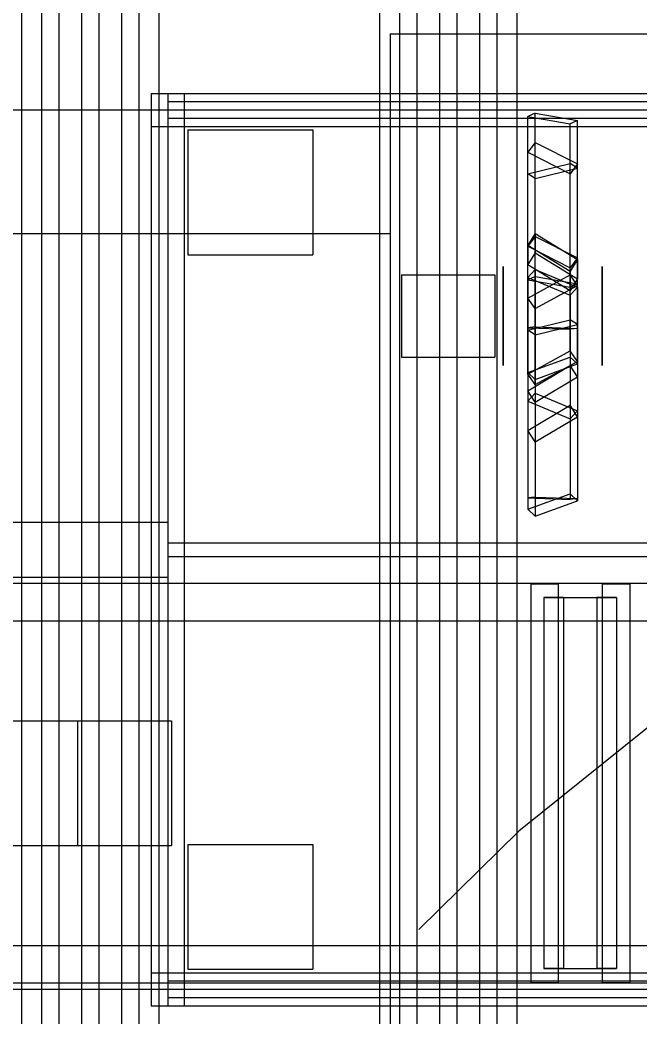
# Model space of a CAD drawing. Header units: millimetres. Extents: x -1355 to 669, y -1138 to 733.
# Drawn here: x -438.81 to -414.01, y -386.41 to -346.5 of the extents above; entities that cross this region are included whole.
import ezdxf

# ---------------------------------------------------------------- set-up
doc = ezdxf.new("R2010")
doc.units = ezdxf.units.MM
doc.layers.add('HIDDEN', color=8, linetype='Continuous')

msp = doc.modelspace()

# ---------------------------------------------------------------- linework, layer by layer
at = {"layer": 'HIDDEN'}
for points in [[(-424.43, -310.448), (-424.43, -391.948)], [(-424.43, -310.448), (-424.43, -391.948)], [(-418.93, -310.448), (-418.93, -391.948)], [(-418.93, -310.448), (-418.93, -391.948)], [(-423.63, -310.948), (-423.63, -391.448)], [(-423.63, -310.948), (-423.63, -391.448)], [(-422.93, -310.948), (-422.93, -391.448)], [(-422.93, -310.948), (-422.93, -391.448)], [(-422.03, -310.948), (-422.03, -391.448)], [(-422.03, -310.948), (-422.03, -391.448)], [(-421.33, -310.948), (-421.33, -391.448)], [(-421.33, -310.948), (-421.33, -391.448)], [(-420.43, -310.948), (-420.43, -391.448)], [(-420.43, -310.948), (-420.43, -391.448)], [(-419.73, -310.948), (-419.73, -391.448)], [(-419.73, -310.948), (-419.73, -391.448)], [(-438.75, -316.448), (-438.75, -405.798)], [(-438.75, -316.448), (-438.75, -405.798)], [(-433.25, -316.448), (-433.25, -405.798)], [(-433.25, -316.448), (-433.25, -405.798)], [(-437.95, -316.948), (-437.95, -405.298)], [(-437.95, -316.948), (-437.95, -405.298)], [(-437.25, -316.948), (-437.25, -405.298)], [(-437.25, -316.948), (-437.25, -405.298)], [(-436.35, -316.948), (-436.35, -405.298)], [(-436.35, -316.948), (-436.35, -405.298)], [(-435.65, -316.948), (-435.65, -405.298)], [(-435.65, -316.948), (-435.65, -405.298)], [(-434.75, -316.948), (-434.75, -405.298)], [(-434.75, -316.948), (-434.75, -405.298)], [(-434.05, -316.948), (-434.05, -405.298)], [(-434.05, -316.948), (-434.05, -405.298)], [(-424, -347.048), (-360, -347.048)], [(-424, -347.048), (-360, -347.048)], [(-424, -347.048), (-424, -407.048)], [(-424, -347.048), (-424, -407.048)], [(-433.56, -349.438), (-432.24, -349.438)], [(-433.56, -349.438), (-432.24, -349.438)], [(-433.56, -349.438), (-433.56, -350.758)], [(-433.56, -349.438), (-433.56, -350.758)], [(-432.9, -349.438), (-306.4, -349.438)], [(-432.9, -349.438), (-306.4, -349.438)], [(-432.9, -349.438), (-432.9, -350.758)], [(-432.9, -349.438), (-432.9, -350.758)], [(-432.9, -349.438), (-306.4, -349.438)], [(-432.9, -349.438), (-306.4, -349.438)], [(-432.9, -349.438), (-432.9, -350.758)], [(-432.9, -349.438), (-432.9, -350.758)], [(-432.24, -349.438), (-432.24, -350.758)], [(-432.24, -349.438), (-432.24, -350.758)], [(-432.9, -349.768), (-306.4, -349.768)], [(-432.9, -349.768), (-306.4, -349.768)], [(-432.9, -349.768), (-432.9, -350.428)], [(-432.9, -349.768), (-432.9, -350.428)], [(-443.9, -350.098), (-432.9, -350.098)], [(-443.9, -350.098), (-432.9, -350.098)], [(-433.56, -350.098), (-432.24, -350.098)], [(-433.56, -350.098), (-432.24, -350.098)], [(-433.56, -350.098), (-433.56, -385.298)], [(-433.56, -350.098), (-433.56, -385.298)], [(-433.56, -350.098), (-432.24, -350.098)], [(-433.56, -350.098), (-432.24, -350.098)], [(-433.56, -350.098), (-433.56, -385.298)], [(-433.56, -350.098), (-433.56, -385.298)], [(-432.9, -350.098), (-306.4, -350.098)], [(-432.9, -350.098), (-306.4, -350.098)], [(-432.9, -350.098), (-432.9, -385.298)], [(-432.9, -350.098), (-432.9, -385.298)], [(-432.9, -350.098), (-306.4, -350.098)], [(-432.9, -350.098), (-306.4, -350.098)], [(-432.9, -350.098), (-432.9, -385.298)], [(-432.9, -350.098), (-432.9, -385.298)], [(-432.9, -350.098), (-432.9, -366.598)], [(-432.9, -350.098), (-432.9, -366.598)], [(-432.9, -350.428), (-306.4, -350.428)], [(-432.9, -350.428), (-306.4, -350.428)], [(-432.24, -350.098), (-432.24, -385.298)], [(-432.24, -350.098), (-432.24, -385.298)], [(-432.24, -350.098), (-432.24, -385.298)], [(-432.24, -350.098), (-432.24, -385.298)], [(-418.2, -350.225), (-418.488, -350.358)], [(-418.488, -350.358), (-416.8, -350.653)], [(-418.488, -356.897), (-418.488, -350.358)], [(-418.2, -350.225), (-416.512, -350.519)], [(-418.2, -356.764), (-418.2, -350.225)], [(-433.56, -350.758), (-432.24, -350.758)], [(-433.56, -350.758), (-432.24, -350.758)], [(-432.9, -350.758), (-306.4, -350.758)], [(-432.9, -350.758), (-306.4, -350.758)], [(-432.9, -350.758), (-306.4, -350.758)], [(-432.9, -350.758), (-306.4, -350.758)], [(-416.512, -350.519), (-416.8, -350.653)], [(-416.8, -357.191), (-416.8, -350.653)], [(-416.512, -357.058), (-416.512, -350.519)], [(-432.1, -350.898), (-427.1, -350.898)], [(-432.1, -350.898), (-427.1, -350.898)], [(-432.1, -350.898), (-432.1, -355.898)], [(-432.1, -350.898), (-432.1, -355.898)], [(-427.1, -350.898), (-427.1, -355.898)], [(-427.1, -350.898), (-427.1, -355.898)], [(-418.2, -351.401), (-418.488, -351.792)], [(-418.2, -351.401), (-416.512, -352.264)], [(-418.2, -355.163), (-418.2, -351.401)], [(-418.488, -351.792), (-416.8, -352.655)], [(-418.488, -355.554), (-418.488, -351.792)], [(-418.488, -352.663), (-416.8, -352.251)], [(-416.512, -352.438), (-416.8, -352.251)], [(-416.8, -358.506), (-416.8, -352.251)], [(-416.512, -352.264), (-416.8, -352.655)], [(-416.512, -356.027), (-416.512, -352.264)], [(-418.2, -352.85), (-418.488, -352.663)], [(-418.488, -358.919), (-418.488, -352.663)], [(-418.2, -352.85), (-416.512, -352.438)], [(-416.8, -356.418), (-416.8, -352.655)], [(-416.512, -358.693), (-416.512, -352.438)], [(-418.2, -359.105), (-418.2, -352.85)], [(-448, -355.048), (-424, -355.048)], [(-448, -355.048), (-424, -355.048)], [(-424, -355.048), (-424, -399.048)], [(-424, -355.048), (-424, -399.048)], [(-418.2, -355.053), (-418.488, -355.519)], [(-418.2, -355.163), (-418.488, -355.554)], [(-418.2, -355.053), (-416.512, -356.082)], [(-418.2, -355.053), (-418.2, -355.827)], [(-418.2, -355.163), (-416.512, -356.027)], [(-418.488, -355.519), (-416.8, -356.548)], [(-418.488, -355.519), (-418.488, -356.293)], [(-418.488, -355.554), (-416.8, -356.418)], [(-432.1, -355.898), (-427.1, -355.898)], [(-432.1, -355.898), (-427.1, -355.898)], [(-418.2, -355.827), (-418.488, -356.293)], [(-418.2, -355.827), (-416.512, -356.856)], [(-416.512, -356.027), (-416.8, -356.418)], [(-419.48, -356.368), (-419.48, -356.374)], [(-419.48, -356.396), (-419.48, -356.368)], [(-419.48, -356.374), (-419.48, -356.466)], [(-419.48, -356.532), (-419.48, -356.396)], [(-418.488, -356.293), (-416.8, -357.322)], [(-416.512, -356.082), (-416.8, -356.548)], [(-416.512, -356.082), (-416.512, -356.856)], [(-415.52, -356.368), (-415.52, -356.374)], [(-415.52, -356.396), (-415.52, -356.368)], [(-415.52, -356.374), (-415.52, -356.466)], [(-415.52, -356.532), (-415.52, -356.396)], [(-423.55, -356.698), (-419.81, -356.698)], [(-423.55, -356.698), (-419.81, -356.698)], [(-423.55, -356.698), (-423.55, -359.998)], [(-423.55, -356.698), (-423.55, -359.998)], [(-419.81, -356.698), (-419.81, -359.998)], [(-419.81, -356.698), (-419.81, -359.998)], [(-419.48, -356.466), (-419.48, -356.668)], [(-419.48, -356.773), (-419.48, -356.532)], [(-419.48, -356.668), (-419.48, -356.968)], [(-419.48, -357.106), (-419.48, -356.773)], [(-418.2, -356.485), (-418.488, -356.808)], [(-418.488, -357.629), (-416.8, -356.702)], [(-418.2, -356.764), (-418.488, -356.897)], [(-418.488, -356.808), (-416.8, -357.52)], [(-418.488, -356.808), (-418.488, -361.756)], [(-418.2, -356.485), (-416.512, -357.197)], [(-418.2, -356.485), (-418.2, -361.434)], [(-418.2, -356.764), (-416.512, -357.058)], [(-416.8, -356.548), (-416.8, -357.322)], [(-416.512, -357.122), (-416.8, -356.702)], [(-416.8, -359.747), (-416.8, -356.702)], [(-415.52, -356.466), (-415.52, -356.668)], [(-415.52, -356.773), (-415.52, -356.532)], [(-415.52, -356.668), (-415.52, -356.968)], [(-415.52, -357.106), (-415.52, -356.773)], [(-419.48, -356.968), (-419.48, -357.348)], [(-419.48, -357.511), (-419.48, -357.106)], [(-418.488, -356.897), (-416.8, -357.191)], [(-418.2, -358.048), (-416.512, -357.122)], [(-416.512, -356.856), (-416.8, -357.322)], [(-416.512, -357.058), (-416.8, -357.191)], [(-416.512, -357.197), (-416.8, -357.52)], [(-416.512, -360.167), (-416.512, -357.122)], [(-416.512, -357.197), (-416.512, -362.146)], [(-415.52, -356.968), (-415.52, -357.348)], [(-415.52, -357.511), (-415.52, -357.106)], [(-419.48, -357.348), (-419.48, -357.785)], [(-419.48, -357.965), (-419.48, -357.511)], [(-416.8, -357.52), (-416.8, -362.469)], [(-415.52, -357.348), (-415.52, -357.785)], [(-415.52, -357.965), (-415.52, -357.511)], [(-419.48, -357.785), (-419.48, -358.256)], [(-419.48, -358.441), (-419.48, -357.965)], [(-418.2, -358.048), (-418.488, -357.629)], [(-418.488, -360.673), (-418.488, -357.629)], [(-415.52, -357.785), (-415.52, -358.256)], [(-415.52, -358.441), (-415.52, -357.965)], [(-419.48, -358.256), (-419.48, -358.732)], [(-418.2, -361.093), (-418.2, -358.048)], [(-415.52, -358.256), (-415.52, -358.732)], [(-419.48, -358.911), (-419.48, -358.441)], [(-419.48, -358.732), (-419.48, -359.186)], [(-418.488, -358.919), (-416.8, -358.506)], [(-418.2, -358.789), (-418.488, -358.817)], [(-418.488, -358.817), (-416.8, -358.88)], [(-418.488, -358.817), (-418.488, -365.625)], [(-418.2, -359.105), (-416.512, -358.693)], [(-418.2, -358.789), (-416.512, -358.852)], [(-418.2, -358.789), (-418.2, -365.596)], [(-416.512, -358.693), (-416.8, -358.506)], [(-415.52, -358.911), (-415.52, -358.441)], [(-415.52, -358.732), (-415.52, -359.186)], [(-419.48, -359.349), (-419.48, -358.911)], [(-419.48, -359.186), (-419.48, -359.591)], [(-418.2, -359.105), (-418.488, -358.919)], [(-416.512, -358.852), (-416.8, -358.88)], [(-416.8, -358.88), (-416.8, -365.688)], [(-416.512, -358.852), (-416.512, -365.659)], [(-415.52, -359.349), (-415.52, -358.911)], [(-415.52, -359.186), (-415.52, -359.591)], [(-419.48, -359.729), (-419.48, -359.349)], [(-419.48, -359.591), (-419.48, -359.924)], [(-415.52, -359.729), (-415.52, -359.349)], [(-415.52, -359.591), (-415.52, -359.924)], [(-423.55, -359.998), (-419.81, -359.998)], [(-423.55, -359.998), (-419.81, -359.998)], [(-419.48, -360.029), (-419.48, -359.729)], [(-419.48, -359.924), (-419.48, -360.165)], [(-418.488, -360.673), (-416.8, -359.747)], [(-418.488, -360.607), (-416.8, -359.991)], [(-416.512, -360.167), (-416.8, -359.747)], [(-416.8, -359.991), (-416.8, -365.473)], [(-416.512, -360.27), (-416.8, -359.991)], [(-415.52, -360.029), (-415.52, -359.729)], [(-415.52, -359.924), (-415.52, -360.165)], [(-419.48, -360.23), (-419.48, -360.029)], [(-419.48, -360.165), (-419.48, -360.301)], [(-419.48, -360.323), (-419.48, -360.23)], [(-419.48, -360.301), (-419.48, -360.328)], [(-419.48, -360.328), (-419.48, -360.323)], [(-418.488, -361.34), (-416.8, -360.334)], [(-418.2, -361.093), (-416.512, -360.167)], [(-418.2, -360.886), (-416.512, -360.27)], [(-416.8, -360.334), (-416.8, -361.924)], [(-416.512, -360.79), (-416.8, -360.334)], [(-416.512, -360.27), (-416.512, -365.752)], [(-415.52, -360.23), (-415.52, -360.029)], [(-415.52, -360.165), (-415.52, -360.301)], [(-415.52, -360.323), (-415.52, -360.23)], [(-415.52, -360.301), (-415.52, -360.328)], [(-415.52, -360.328), (-415.52, -360.323)], [(-418.488, -360.607), (-418.488, -366.088)], [(-418.2, -360.886), (-418.488, -360.607)], [(-418.2, -361.093), (-418.488, -360.673)], [(-418.2, -361.796), (-416.512, -360.79)], [(-416.512, -360.79), (-416.512, -362.38)], [(-418.2, -360.886), (-418.2, -366.367)], [(-418.488, -361.34), (-418.488, -362.93)], [(-418.2, -361.796), (-418.488, -361.34)], [(-418.2, -361.434), (-418.488, -361.756)], [(-418.2, -361.434), (-416.512, -362.146)], [(-418.488, -361.756), (-416.8, -362.469)], [(-418.488, -362.93), (-416.8, -361.924)], [(-418.2, -361.796), (-418.2, -363.386)], [(-416.512, -362.38), (-416.8, -361.924)], [(-418.2, -363.386), (-416.512, -362.38)], [(-416.512, -362.146), (-416.8, -362.469)], [(-418.2, -363.386), (-418.488, -362.93)], [(-418.488, -366.088), (-416.8, -365.473)], [(-418.2, -365.596), (-418.488, -365.625)], [(-418.2, -365.596), (-416.512, -365.659)], [(-416.512, -365.752), (-416.8, -365.473)], [(-418.488, -365.625), (-416.8, -365.688)], [(-418.2, -366.367), (-416.512, -365.752)], [(-416.512, -365.659), (-416.8, -365.688)], [(-418.2, -366.367), (-418.488, -366.088)], [(-443.9, -366.598), (-432.9, -366.598)], [(-443.9, -366.598), (-432.9, -366.598)], [(-432.9, -367.423), (-386.15, -367.423)], [(-432.9, -367.423), (-386.15, -367.423)], [(-432.9, -367.423), (-432.9, -367.973)], [(-432.9, -367.423), (-432.9, -367.973)], [(-432.9, -367.973), (-386.15, -367.973)], [(-432.9, -367.973), (-386.15, -367.973)], [(-443.9, -368.798), (-432.9, -368.798)], [(-443.9, -368.798), (-432.9, -368.798)], [(-432.9, -368.798), (-432.9, -385.298)], [(-432.9, -368.798), (-432.9, -385.298)], [(-475, -369.048), (-64, -369.048)], [(-475, -369.048), (-64, -369.048)], [(-418.38, -369.073), (-417.28, -369.073)], [(-418.38, -369.073), (-417.28, -369.073)], [(-418.38, -369.073), (-418.38, -385.023)], [(-418.38, -369.073), (-418.38, -385.023)], [(-417.28, -369.073), (-417.28, -385.023)], [(-417.28, -369.073), (-417.28, -385.023)], [(-415.52, -369.073), (-414.42, -369.073)], [(-415.52, -369.073), (-414.42, -369.073)], [(-415.52, -369.073), (-415.52, -385.023)], [(-415.52, -369.073), (-415.52, -385.023)], [(-414.42, -369.073), (-414.42, -385.023)], [(-414.42, -369.073), (-414.42, -385.023)], [(-406.933, -369.39), (-418.852, -378.972)], [(-417.857, -369.623), (-415.734, -369.623)], [(-417.857, -369.623), (-417.066, -369.623)], [(-417.857, -369.623), (-417.857, -384.473)], [(-417.857, -369.623), (-415.734, -369.623)], [(-417.066, -369.623), (-417.857, -369.623)], [(-417.857, -369.623), (-417.857, -384.473)], [(-417.857, -369.623), (-415.734, -369.623)], [(-417.857, -369.623), (-417.066, -369.623)], [(-417.857, -369.623), (-417.857, -384.473)], [(-417.857, -369.623), (-415.734, -369.623)], [(-417.066, -369.623), (-417.857, -369.623)], [(-417.857, -369.623), (-417.857, -384.473)], [(-417.857, -369.623), (-415.734, -369.623)], [(-417.857, -369.623), (-417.066, -369.623)], [(-417.857, -369.623), (-417.857, -384.473)], [(-417.857, -369.623), (-415.734, -369.623)], [(-417.066, -369.623), (-417.857, -369.623)], [(-417.857, -369.623), (-417.857, -384.473)], [(-417.857, -369.623), (-415.734, -369.623)], [(-417.857, -369.623), (-417.066, -369.623)], [(-417.857, -369.623), (-417.857, -384.473)], [(-417.857, -369.623), (-415.734, -369.623)], [(-417.066, -369.623), (-417.857, -369.623)], [(-417.857, -369.623), (-417.857, -384.473)], [(-417.857, -369.623), (-415.734, -369.623)], [(-417.857, -369.623), (-417.066, -369.623)], [(-417.857, -369.623), (-417.857, -384.473)], [(-417.066, -369.623), (-414.943, -369.623)], [(-417.066, -369.623), (-417.066, -384.473)], [(-417.066, -369.623), (-414.943, -369.623)], [(-417.066, -369.623), (-417.066, -384.473)], [(-417.066, -369.623), (-414.943, -369.623)], [(-417.066, -369.623), (-417.066, -384.473)], [(-417.066, -369.623), (-414.943, -369.623)], [(-417.066, -369.623), (-417.066, -384.473)], [(-417.066, -369.623), (-414.943, -369.623)], [(-417.066, -369.623), (-417.066, -384.473)], [(-417.066, -369.623), (-414.943, -369.623)], [(-417.066, -369.623), (-417.066, -384.473)], [(-417.066, -369.623), (-414.943, -369.623)], [(-417.066, -369.623), (-417.066, -384.473)], [(-417.066, -369.623), (-414.943, -369.623)], [(-417.066, -369.623), (-417.066, -384.473)], [(-417.066, -369.623), (-414.943, -369.623)], [(-417.066, -369.623), (-417.066, -384.473)], [(-415.734, -369.623), (-414.943, -369.623)], [(-415.734, -369.623), (-415.734, -384.473)], [(-414.943, -369.623), (-415.734, -369.623)], [(-415.734, -369.623), (-415.734, -384.473)], [(-415.734, -369.623), (-414.943, -369.623)], [(-415.734, -369.623), (-415.734, -384.473)], [(-414.943, -369.623), (-415.734, -369.623)], [(-415.734, -369.623), (-415.734, -384.473)], [(-415.734, -369.623), (-414.943, -369.623)], [(-415.734, -369.623), (-415.734, -384.473)], [(-414.943, -369.623), (-415.734, -369.623)], [(-415.734, -369.623), (-415.734, -384.473)], [(-415.734, -369.623), (-414.943, -369.623)], [(-415.734, -369.623), (-415.734, -384.473)], [(-414.943, -369.623), (-415.734, -369.623)], [(-415.734, -369.623), (-415.734, -384.473)], [(-415.734, -369.623), (-414.943, -369.623)], [(-415.734, -369.623), (-415.734, -384.473)], [(-414.943, -369.623), (-414.943, -384.473)], [(-414.943, -369.623), (-414.943, -384.473)], [(-414.943, -369.623), (-414.943, -384.473)], [(-414.943, -369.623), (-414.943, -384.473)], [(-414.943, -369.623), (-414.943, -384.473)], [(-414.943, -369.623), (-414.943, -384.473)], [(-414.943, -369.623), (-414.943, -384.473)], [(-414.943, -369.623), (-414.943, -384.473)], [(-414.943, -369.623), (-414.943, -384.473)], [(-475, -370.548), (-64, -370.548)], [(-475, -370.548), (-64, -370.548)], [(-489.255, -374.548), (-436.504, -374.548)], [(-485.496, -374.548), (-432.745, -374.548)], [(-436.504, -374.548), (-432.745, -374.548)], [(-436.504, -374.548), (-436.504, -379.548)], [(-432.745, -374.548), (-432.745, -379.548)], [(-418.852, -378.972), (-422.859, -382.907)], [(-489.255, -379.548), (-436.504, -379.548)], [(-485.496, -379.548), (-432.745, -379.548)], [(-436.504, -379.548), (-432.745, -379.548)], [(-432.1, -379.498), (-427.1, -379.498)], [(-432.1, -379.498), (-427.1, -379.498)], [(-432.1, -379.498), (-432.1, -384.498)], [(-432.1, -379.498), (-432.1, -384.498)], [(-427.1, -379.498), (-427.1, -384.498)], [(-427.1, -379.498), (-427.1, -384.498)], [(-475, -383.548), (-64, -383.548)], [(-475, -383.548), (-64, -383.548)], [(-433.56, -384.638), (-432.24, -384.638)], [(-433.56, -384.638), (-432.24, -384.638)], [(-433.56, -384.638), (-433.56, -385.958)], [(-433.56, -384.638), (-433.56, -385.958)], [(-432.9, -384.638), (-306.4, -384.638)], [(-432.9, -384.638), (-306.4, -384.638)], [(-432.9, -384.638), (-432.9, -385.958)], [(-432.9, -384.638), (-432.9, -385.958)], [(-432.9, -384.638), (-306.4, -384.638)], [(-432.9, -384.638), (-306.4, -384.638)], [(-432.9, -384.638), (-432.9, -385.958)], [(-432.9, -384.638), (-432.9, -385.958)], [(-432.24, -384.638), (-432.24, -385.958)], [(-432.24, -384.638), (-432.24, -385.958)], [(-432.1, -384.498), (-427.1, -384.498)], [(-432.1, -384.498), (-427.1, -384.498)], [(-417.857, -384.473), (-415.734, -384.473)], [(-417.857, -384.473), (-417.066, -384.473)], [(-417.857, -384.473), (-415.734, -384.473)], [(-417.066, -384.473), (-417.857, -384.473)], [(-417.857, -384.473), (-415.734, -384.473)], [(-417.857, -384.473), (-417.066, -384.473)], [(-417.857, -384.473), (-415.734, -384.473)], [(-417.066, -384.473), (-417.857, -384.473)], [(-417.857, -384.473), (-415.734, -384.473)], [(-417.857, -384.473), (-417.066, -384.473)], [(-417.857, -384.473), (-415.734, -384.473)], [(-417.066, -384.473), (-417.857, -384.473)], [(-417.857, -384.473), (-415.734, -384.473)], [(-417.857, -384.473), (-417.066, -384.473)], [(-417.857, -384.473), (-415.734, -384.473)], [(-417.066, -384.473), (-417.857, -384.473)], [(-417.857, -384.473), (-415.734, -384.473)], [(-417.857, -384.473), (-417.066, -384.473)], [(-417.066, -384.473), (-414.943, -384.473)], [(-417.066, -384.473), (-414.943, -384.473)], [(-417.066, -384.473), (-414.943, -384.473)], [(-417.066, -384.473), (-414.943, -384.473)], [(-417.066, -384.473), (-414.943, -384.473)], [(-417.066, -384.473), (-414.943, -384.473)], [(-417.066, -384.473), (-414.943, -384.473)], [(-417.066, -384.473), (-414.943, -384.473)], [(-417.066, -384.473), (-414.943, -384.473)], [(-415.734, -384.473), (-414.943, -384.473)], [(-414.943, -384.473), (-415.734, -384.473)], [(-415.734, -384.473), (-414.943, -384.473)], [(-414.943, -384.473), (-415.734, -384.473)], [(-415.734, -384.473), (-414.943, -384.473)], [(-414.943, -384.473), (-415.734, -384.473)], [(-415.734, -384.473), (-414.943, -384.473)], [(-414.943, -384.473), (-415.734, -384.473)], [(-415.734, -384.473), (-414.943, -384.473)], [(-475, -385.048), (-64, -385.048)], [(-475, -385.048), (-64, -385.048)], [(-432.9, -384.968), (-306.4, -384.968)], [(-432.9, -384.968), (-306.4, -384.968)], [(-432.9, -384.968), (-432.9, -385.628)], [(-432.9, -384.968), (-432.9, -385.628)], [(-418.38, -385.023), (-417.28, -385.023)], [(-418.38, -385.023), (-417.28, -385.023)], [(-415.52, -385.023), (-414.42, -385.023)], [(-415.52, -385.023), (-414.42, -385.023)], [(-443.9, -385.298), (-432.9, -385.298)], [(-443.9, -385.298), (-432.9, -385.298)], [(-433.56, -385.298), (-432.24, -385.298)], [(-433.56, -385.298), (-432.24, -385.298)], [(-433.56, -385.298), (-432.24, -385.298)], [(-433.56, -385.298), (-432.24, -385.298)], [(-432.9, -385.298), (-306.4, -385.298)], [(-432.9, -385.298), (-306.4, -385.298)], [(-432.9, -385.298), (-306.4, -385.298)], [(-432.9, -385.298), (-306.4, -385.298)], [(-433.56, -385.958), (-432.24, -385.958)], [(-433.56, -385.958), (-432.24, -385.958)], [(-432.9, -385.628), (-306.4, -385.628)], [(-432.9, -385.628), (-306.4, -385.628)], [(-432.9, -385.958), (-306.4, -385.958)], [(-432.9, -385.958), (-306.4, -385.958)], [(-432.9, -385.958), (-306.4, -385.958)], [(-432.9, -385.958), (-306.4, -385.958)]]:
    msp.add_lwpolyline(points, dxfattribs=at)

doc.saveas('drawing.dxf')
